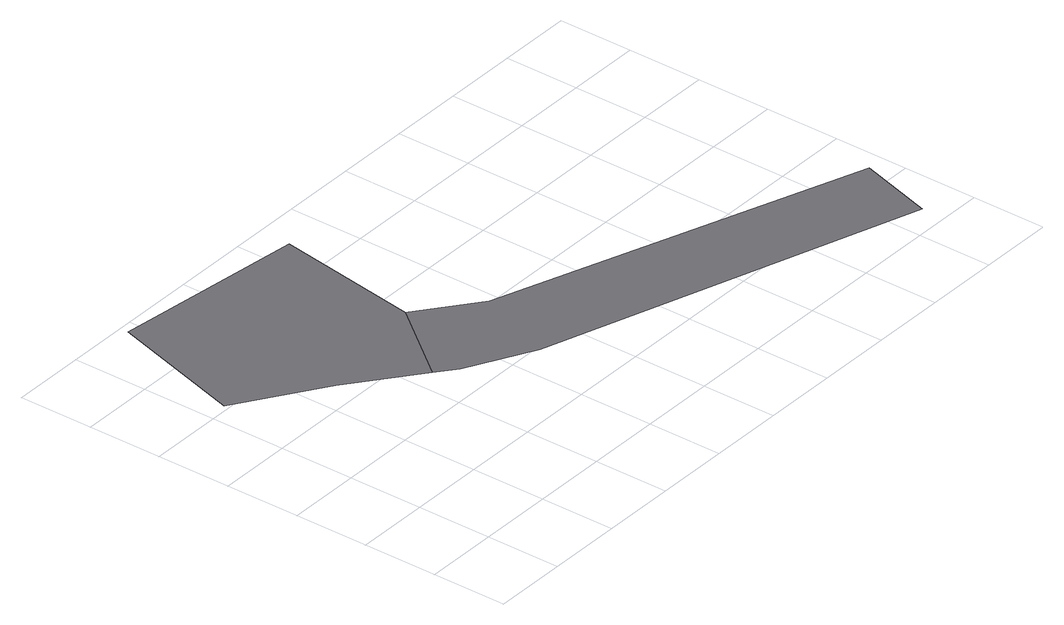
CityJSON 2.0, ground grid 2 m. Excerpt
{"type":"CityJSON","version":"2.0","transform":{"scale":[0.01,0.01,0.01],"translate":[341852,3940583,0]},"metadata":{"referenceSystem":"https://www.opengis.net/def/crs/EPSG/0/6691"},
"CityObjects":{
"road1":{"type":"Road","geometry":[{"type":"MultiSurface","lod":"1","boundaries":[[[0,1,2,3,4,5]]]}]},
"road2":{"type":"Road","geometry":[{"type":"MultiSurface","lod":"1","boundaries":[[[6,7,8,9,10,4,3]]]}]}
},
"vertices":[
[168,1177,0],[59,814,0],[284,666,0],[462,525,0],[623,729,0],[683,1114,0],
[514,484,0],[691,391,0],[1691,65,0],[1751,266,0],[779,607,0]
]}
